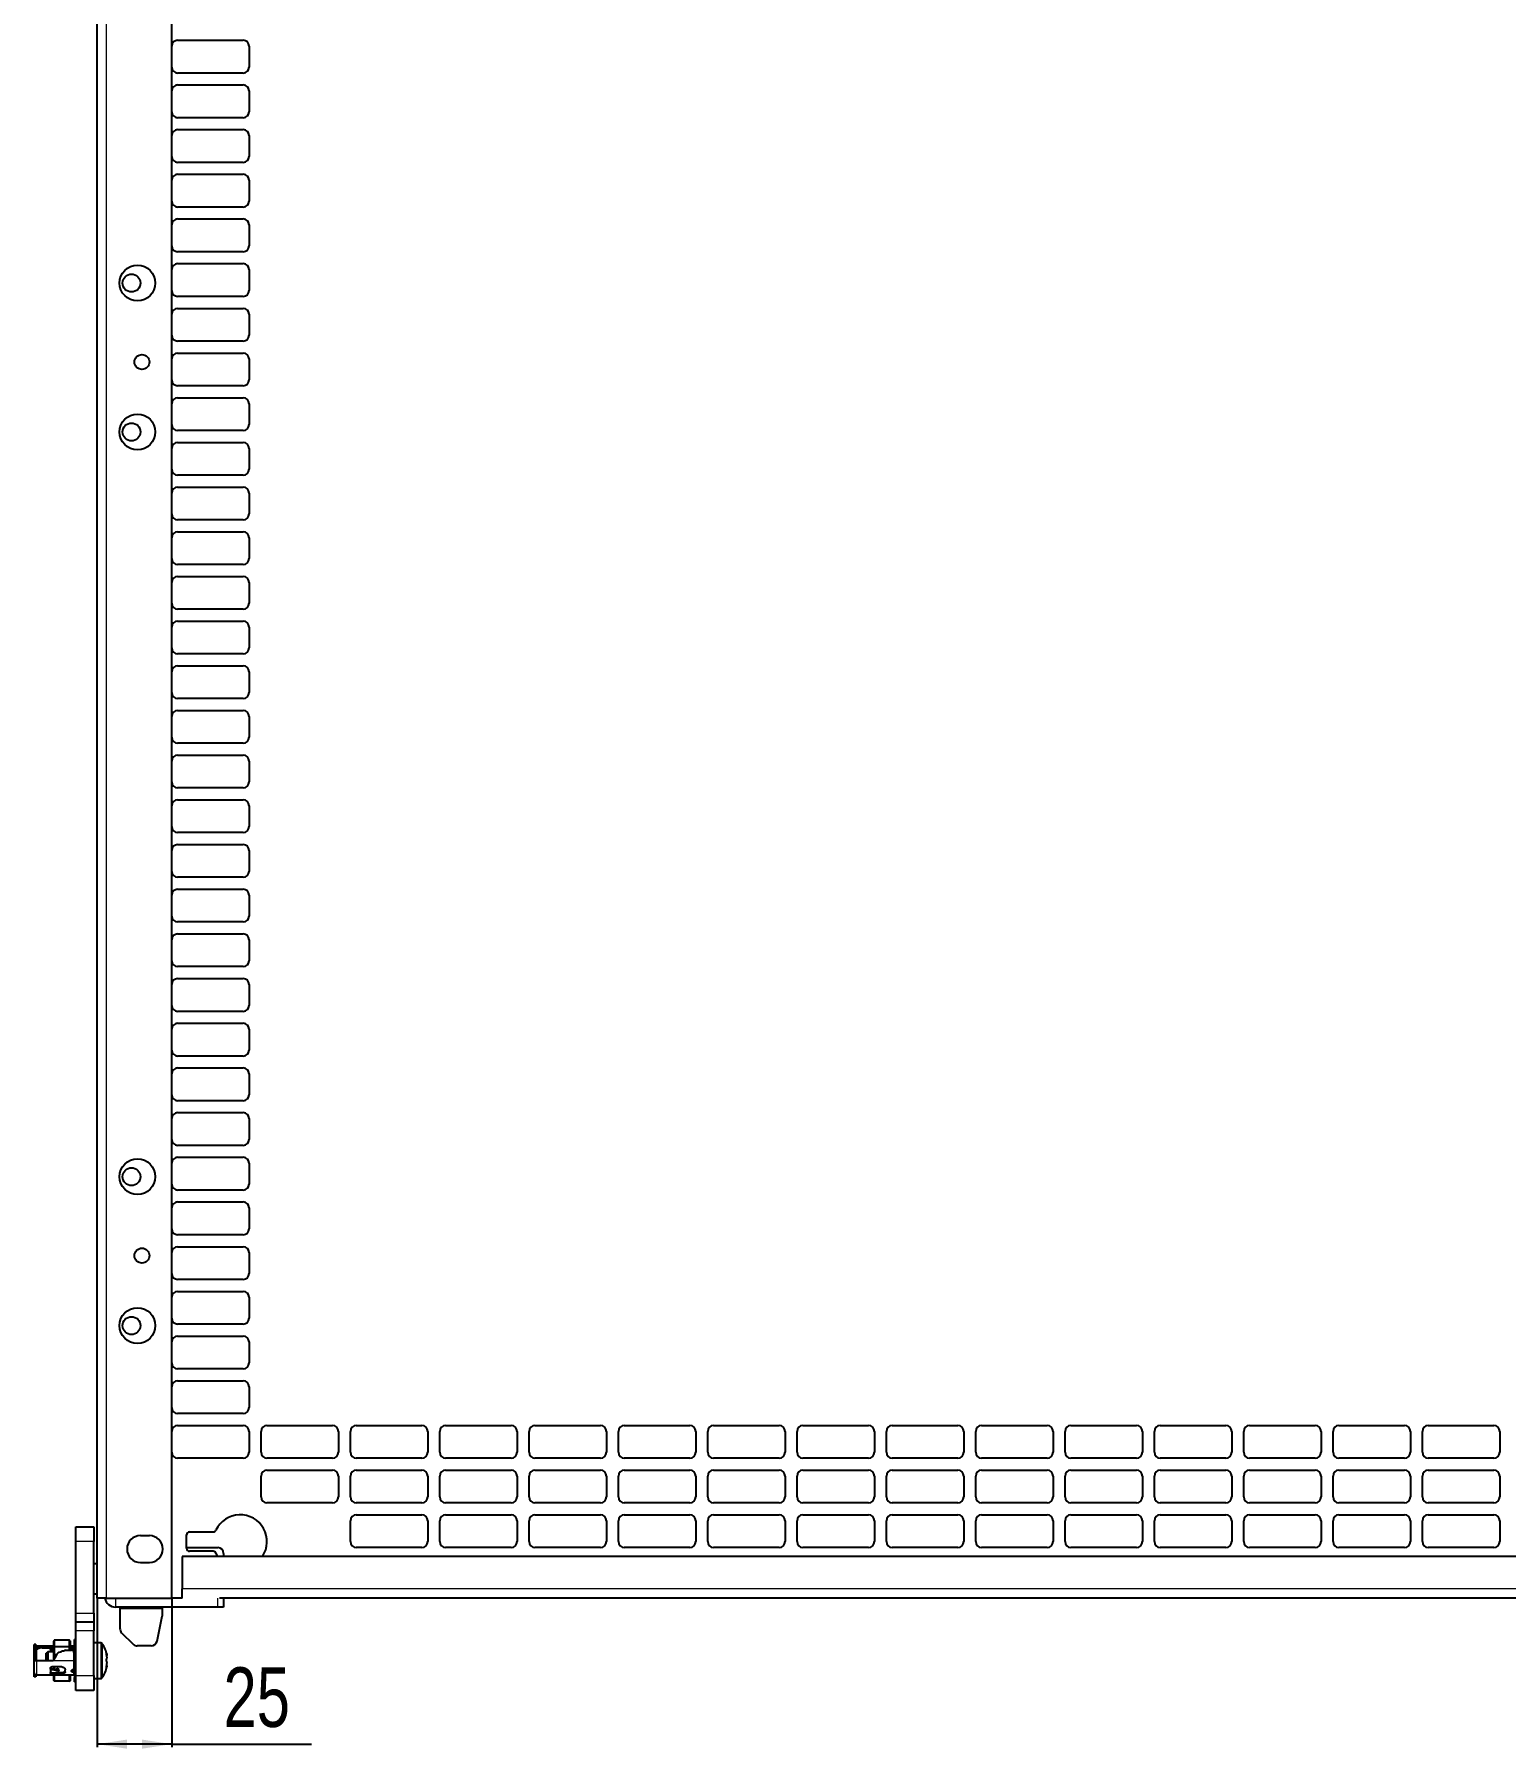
# Model space of a CAD drawing. Header units: millimetres. Extents: x -948 to 1310, y 554 to 2003.
# Drawn here: x 338 to 832, y 711 to 1287 of the extents above; entities that cross this region are included whole.
import ezdxf

# ---------------------------------------------------------------- set-up
doc = ezdxf.new("R2010")
doc.units = ezdxf.units.MM
doc.layers.add('FORMAT', color=7, linetype='Continuous')
doc.styles.add('SLDTEXTSTYLE0', font='TXT', dxfattribs={"width": 0.75})
doc.dimstyles.new('SLDDIMSTYLE0', dxfattribs={"dimtxt": 20, "dimasz": 10, "dimexe": 0, "dimexo": 0.0625, "dimgap": 5, "dimtad": 2, "dimdec": 1, "dimrnd": 1e-09, "dimzin": 12, "dimdsep": 46, "dimtxsty": 'SLDTEXTSTYLE0', "dimsah": 1, "dimcen": 0.09, "dimadec": 0, "dimazin": 3, "dimtfac": 1, "dimtofl": 0, "dimtmove": 0, "dimatfit": 3, "dimfxl": 0, "dimfrac": 2, "dimtolj": 1, "dimtzin": 12, "dimarcsym": 0})

# ---------------------------------------------------------------- blocks, each defined once
blk = doc.blocks.new('_D_7')
at = {"layer": 'FORMAT'}
for p, q in [((358.95, 761.79), (358.95, 711.8)), ((383.95, 761.79), (383.95, 711.8)), ((383.95, 712.8), (358.95, 712.8)), ((383.95, 712.8), (430.9, 712.8))]:
    blk.add_line(p, q, dxfattribs=at)
for points in [[(358.95, 712.8), (368.95, 711.26), (368.95, 714.34)], [(383.95, 712.8), (373.95, 714.34), (373.95, 711.26)]]:
    blk.add_solid(points, dxfattribs=at)
at = {"layer": 'FORMAT', "insert": (401.35, 738.58), "char_height": 20, "attachment_point": 1, "style": 'SLDTEXTSTYLE0'}
blk.add_mtext('25', dxfattribs=at)

msp = doc.modelspace()

# ---------------------------------------------------------------- linework, layer by layer
at = {"color": 7, "linetype": 'Continuous', "lineweight": 25}
for p, q in [((358.95, 761.8), (358.95, 1844.8)), ((383.95, 761.8), (383.95, 1815.6)), ((385.95, 1284.8), (407.95, 1284.8)), ((409.95, 1282.8), (409.95, 1275.8)), ((407.95, 1273.8), (385.95, 1273.8)), ((385.95, 1269.8), (407.95, 1269.8)), ((409.95, 1267.8), (409.95, 1260.8)), ((407.95, 1258.8), (385.95, 1258.8)), ((385.95, 1254.8), (407.95, 1254.8)), ((409.95, 1252.8), (409.95, 1245.8)), ((407.95, 1243.8), (385.95, 1243.8)), ((385.95, 1239.8), (407.95, 1239.8)), ((409.95, 1237.8), (409.95, 1230.8)), ((407.95, 1228.8), (385.95, 1228.8)), ((385.95, 1224.8), (407.95, 1224.8)), ((409.95, 1222.8), (409.95, 1215.8)), ((407.95, 1213.8), (385.95, 1213.8)), ((385.95, 1209.8), (407.95, 1209.8)), ((409.95, 1207.8), (409.95, 1200.8)), ((407.95, 1198.8), (385.95, 1198.8)), ((385.95, 1194.8), (407.95, 1194.8)), ((409.95, 1192.8), (409.95, 1185.8)), ((407.95, 1183.8), (385.95, 1183.8)), ((385.95, 1179.8), (407.95, 1179.8)), ((409.95, 1177.8), (409.95, 1170.8)), ((407.95, 1168.8), (385.95, 1168.8)), ((385.95, 1164.8), (407.95, 1164.8)), ((409.95, 1162.8), (409.95, 1155.8)), ((407.95, 1153.8), (385.95, 1153.8)), ((385.95, 1149.8), (407.95, 1149.8)), ((409.95, 1147.8), (409.95, 1140.8)), ((407.95, 1138.8), (385.95, 1138.8)), ((385.95, 1134.8), (407.95, 1134.8)), ((409.95, 1132.8), (409.95, 1125.8)), ((407.95, 1123.8), (385.95, 1123.8)), ((385.95, 1119.8), (407.95, 1119.8)), ((409.95, 1117.8), (409.95, 1110.8)), ((407.95, 1108.8), (385.95, 1108.8)), ((385.95, 1104.8), (407.95, 1104.8)), ((409.95, 1102.8), (409.95, 1095.8)), ((407.95, 1093.8), (385.95, 1093.8)), ((385.95, 1089.8), (407.95, 1089.8)), ((409.95, 1087.8), (409.95, 1080.8)), ((407.95, 1078.8), (385.95, 1078.8)), ((385.95, 1074.8), (407.95, 1074.8)), ((409.95, 1072.8), (409.95, 1065.8)), ((407.95, 1063.8), (385.95, 1063.8)), ((385.95, 1059.8), (407.95, 1059.8)), ((409.95, 1057.8), (409.95, 1050.8)), ((407.95, 1048.8), (385.95, 1048.8)), ((385.95, 1044.8), (407.95, 1044.8)), ((409.95, 1042.8), (409.95, 1035.8)), ((407.95, 1033.8), (385.95, 1033.8)), ((385.95, 1029.8), (407.95, 1029.8)), ((409.95, 1027.8), (409.95, 1020.8)), ((407.95, 1018.8), (385.95, 1018.8)), ((385.95, 1014.8), (407.95, 1014.8)), ((409.95, 1012.8), (409.95, 1005.8)), ((407.95, 1003.8), (385.95, 1003.8)), ((385.95, 999.8), (407.95, 999.8)), ((409.95, 997.8), (409.95, 990.8)), ((407.95, 988.8), (385.95, 988.8)), ((385.95, 984.8), (407.95, 984.8)), ((409.95, 982.8), (409.95, 975.8)), ((407.95, 973.8), (385.95, 973.8)), ((385.95, 969.8), (407.95, 969.8)), ((409.95, 967.8), (409.95, 960.8)), ((407.95, 958.8), (385.95, 958.8)), ((385.95, 954.8), (407.95, 954.8)), ((409.95, 952.8), (409.95, 945.8)), ((407.95, 943.8), (385.95, 943.8)), ((385.95, 939.8), (407.95, 939.8)), ((409.95, 937.8), (409.95, 930.8)), ((407.95, 928.8), (385.95, 928.8)), ((385.95, 924.8), (407.95, 924.8)), ((409.95, 922.8), (409.95, 915.8)), ((407.95, 913.8), (385.95, 913.8)), ((385.95, 909.8), (407.95, 909.8)), ((409.95, 907.8), (409.95, 900.8)), ((407.95, 898.8), (385.95, 898.8)), ((385.95, 894.8), (407.95, 894.8)), ((409.95, 892.8), (409.95, 885.8)), ((407.95, 883.8), (385.95, 883.8)), ((385.95, 879.8), (407.95, 879.8)), ((409.95, 877.8), (409.95, 870.8)), ((407.95, 868.8), (385.95, 868.8)), ((385.95, 864.8), (407.95, 864.8)), ((409.95, 862.8), (409.95, 855.8)), ((407.95, 853.8), (385.95, 853.8)), ((385.95, 849.8), (407.95, 849.8)), ((409.95, 847.8), (409.95, 840.8)), ((407.95, 838.8), (385.95, 838.8)), ((385.95, 834.8), (407.95, 834.8)), ((409.95, 832.8), (409.95, 825.8)), ((407.95, 823.8), (385.95, 823.8)), ((385.95, 819.8), (407.95, 819.8)), ((409.95, 817.8), (409.95, 810.8)), ((413.95, 810.8), (413.95, 817.8)), ((415.95, 819.8), (437.95, 819.8)), ((439.95, 817.8), (439.95, 810.8)), ((443.95, 810.8), (443.95, 817.8)), ((445.95, 819.8), (467.95, 819.8)), ((469.95, 817.8), (469.95, 810.8)), ((473.95, 810.8), (473.95, 817.8)), ((475.95, 819.8), (497.95, 819.8)), ((499.95, 817.8), (499.95, 810.8)), ((503.95, 810.8), (503.95, 817.8)), ((505.95, 819.8), (527.95, 819.8)), ((529.95, 817.8), (529.95, 810.8)), ((533.95, 810.8), (533.95, 817.8)), ((535.95, 819.8), (557.95, 819.8)), ((559.95, 817.8), (559.95, 810.8)), ((563.95, 810.8), (563.95, 817.8)), ((565.95, 819.8), (587.95, 819.8)), ((589.95, 817.8), (589.95, 810.8)), ((593.95, 810.8), (593.95, 817.8)), ((595.95, 819.8), (617.95, 819.8)), ((619.95, 817.8), (619.95, 810.8)), ((623.95, 810.8), (623.95, 817.8)), ((625.95, 819.8), (647.95, 819.8)), ((649.95, 817.8), (649.95, 810.8)), ((653.95, 810.8), (653.95, 817.8)), ((655.95, 819.8), (677.95, 819.8)), ((679.95, 817.8), (679.95, 810.8)), ((683.95, 810.8), (683.95, 817.8)), ((685.95, 819.8), (707.95, 819.8)), ((709.95, 817.8), (709.95, 810.8)), ((713.95, 810.8), (713.95, 817.8)), ((715.95, 819.8), (737.95, 819.8)), ((739.95, 817.8), (739.95, 810.8)), ((743.95, 810.8), (743.95, 817.8)), ((745.95, 819.8), (767.95, 819.8)), ((769.95, 817.8), (769.95, 810.8)), ((773.95, 810.8), (773.95, 817.8)), ((775.95, 819.8), (797.95, 819.8)), ((799.95, 817.8), (799.95, 810.8)), ((803.95, 810.8), (803.95, 817.8)), ((805.95, 819.8), (827.95, 819.8)), ((829.95, 817.8), (829.95, 810.8)), ((407.95, 808.8), (385.95, 808.8)), ((437.95, 808.8), (415.95, 808.8)), ((467.95, 808.8), (445.95, 808.8)), ((497.95, 808.8), (475.95, 808.8)), ((527.95, 808.8), (505.95, 808.8)), ((557.95, 808.8), (535.95, 808.8)), ((587.95, 808.8), (565.95, 808.8)), ((617.95, 808.8), (595.95, 808.8)), ((647.95, 808.8), (625.95, 808.8)), ((677.95, 808.8), (655.95, 808.8)), ((707.95, 808.8), (685.95, 808.8)), ((737.95, 808.8), (715.95, 808.8)), ((767.95, 808.8), (745.95, 808.8)), ((797.95, 808.8), (775.95, 808.8)), ((827.95, 808.8), (805.95, 808.8)), ((413.95, 795.8), (413.95, 802.8)), ((415.95, 804.8), (437.95, 804.8)), ((439.95, 802.8), (439.95, 795.8)), ((443.95, 795.8), (443.95, 802.8)), ((445.95, 804.8), (467.95, 804.8)), ((469.95, 802.8), (469.95, 795.8)), ((473.95, 795.8), (473.95, 802.8)), ((475.95, 804.8), (497.95, 804.8)), ((499.95, 802.8), (499.95, 795.8)), ((503.95, 795.8), (503.95, 802.8)), ((505.95, 804.8), (527.95, 804.8)), ((529.95, 802.8), (529.95, 795.8)), ((533.95, 795.8), (533.95, 802.8)), ((535.95, 804.8), (557.95, 804.8)), ((559.95, 802.8), (559.95, 795.8)), ((563.95, 795.8), (563.95, 802.8)), ((565.95, 804.8), (587.95, 804.8)), ((589.95, 802.8), (589.95, 795.8)), ((593.95, 795.8), (593.95, 802.8)), ((595.95, 804.8), (617.95, 804.8)), ((619.95, 802.8), (619.95, 795.8)), ((623.95, 795.8), (623.95, 802.8)), ((625.95, 804.8), (647.95, 804.8)), ((649.95, 802.8), (649.95, 795.8)), ((653.95, 795.8), (653.95, 802.8)), ((655.95, 804.8), (677.95, 804.8)), ((679.95, 802.8), (679.95, 795.8)), ((683.95, 795.8), (683.95, 802.8)), ((685.95, 804.8), (707.95, 804.8)), ((709.95, 802.8), (709.95, 795.8)), ((713.95, 795.8), (713.95, 802.8)), ((715.95, 804.8), (737.95, 804.8)), ((739.95, 802.8), (739.95, 795.8)), ((743.95, 795.8), (743.95, 802.8)), ((745.95, 804.8), (767.95, 804.8)), ((769.95, 802.8), (769.95, 795.8)), ((773.95, 795.8), (773.95, 802.8)), ((775.95, 804.8), (797.95, 804.8)), ((799.95, 802.8), (799.95, 795.8)), ((803.95, 795.8), (803.95, 802.8)), ((805.95, 804.8), (827.95, 804.8)), ((829.95, 802.8), (829.95, 795.8)), ((437.95, 793.8), (415.95, 793.8)), ((467.95, 793.8), (445.95, 793.8)), ((445.95, 789.8), (467.95, 789.8)), ((497.95, 793.8), (475.95, 793.8)), ((475.95, 789.8), (497.95, 789.8)), ((527.95, 793.8), (505.95, 793.8)), ((505.95, 789.8), (527.95, 789.8)), ((557.95, 793.8), (535.95, 793.8)), ((535.95, 789.8), (557.95, 789.8)), ((587.95, 793.8), (565.95, 793.8)), ((565.95, 789.8), (587.95, 789.8)), ((617.95, 793.8), (595.95, 793.8)), ((595.95, 789.8), (617.95, 789.8)), ((647.95, 793.8), (625.95, 793.8)), ((625.95, 789.8), (647.95, 789.8)), ((677.95, 793.8), (655.95, 793.8)), ((655.95, 789.8), (677.95, 789.8)), ((707.95, 793.8), (685.95, 793.8)), ((685.95, 789.8), (707.95, 789.8)), ((737.95, 793.8), (715.95, 793.8)), ((715.95, 789.8), (737.95, 789.8)), ((767.95, 793.8), (745.95, 793.8)), ((745.95, 789.8), (767.95, 789.8)), ((797.95, 793.8), (775.95, 793.8)), ((775.95, 789.8), (797.95, 789.8)), ((827.95, 793.8), (805.95, 793.8)), ((805.95, 789.8), (827.95, 789.8)), ((351.8, 785.8), (357.8, 785.8)), ((351.8, 780.8), (351.8, 785.8)), ((357.8, 785.8), (357.8, 780.8)), ((373.45, 782.8), (376.45, 782.8)), ((388.95, 778.54), (388.95, 783.04)), ((389.95, 784.04), (397.9, 784.04)), ((443.95, 780.8), (443.95, 787.8)), ((469.95, 787.8), (469.95, 780.8)), ((473.95, 780.8), (473.95, 787.8)), ((499.95, 787.8), (499.95, 780.8)), ((503.95, 780.8), (503.95, 787.8)), ((529.95, 787.8), (529.95, 780.8)), ((533.95, 780.8), (533.95, 787.8)), ((559.95, 787.8), (559.95, 780.8)), ((563.95, 780.8), (563.95, 787.8)), ((589.95, 787.8), (589.95, 780.8)), ((593.95, 780.8), (593.95, 787.8)), ((619.95, 787.8), (619.95, 780.8)), ((623.95, 780.8), (623.95, 787.8)), ((649.95, 787.8), (649.95, 780.8)), ((653.95, 780.8), (653.95, 787.8)), ((679.95, 787.8), (679.95, 780.8)), ((683.95, 780.8), (683.95, 787.8)), ((709.95, 787.8), (709.95, 780.8)), ((713.95, 780.8), (713.95, 787.8)), ((739.95, 787.8), (739.95, 780.8)), ((743.95, 780.8), (743.95, 787.8)), ((769.95, 787.8), (769.95, 780.8)), ((773.95, 780.8), (773.95, 787.8)), ((799.95, 787.8), (799.95, 780.8)), ((803.95, 780.8), (803.95, 787.8)), ((829.95, 787.8), (829.95, 780.8)), ((351.8, 756.8), (351.8, 780.8)), ((357.8, 756.8), (357.8, 780.8)), ((388.95, 778.8), (399.4, 778.8)), ((397.9, 777.54), (389.95, 777.54)), ((467.95, 778.8), (445.95, 778.8)), ((497.95, 778.8), (475.95, 778.8)), ((527.95, 778.8), (505.95, 778.8)), ((557.95, 778.8), (535.95, 778.8)), ((587.95, 778.8), (565.95, 778.8)), ((617.95, 778.8), (595.95, 778.8)), ((647.95, 778.8), (625.95, 778.8)), ((677.95, 778.8), (655.95, 778.8)), ((707.95, 778.8), (685.95, 778.8)), ((737.95, 778.8), (715.95, 778.8)), ((767.95, 778.8), (745.95, 778.8)), ((797.95, 778.8), (775.95, 778.8)), ((827.95, 778.8), (805.95, 778.8)), ((358.95, 773.3), (357.8, 773.3)), ((373.45, 773.8), (376.45, 773.8)), ((1216.45, 775.79), (387.45, 775.79)), ((387.45, 775.79), (387.45, 764.89)), ((399.47, 775.79), (398.8, 776.97)), ((401.4, 776.8), (401.4, 775.79)), ((357.8, 763.3), (358.95, 763.3)), ((362.05, 761.8), (358.95, 761.8)), ((362.05, 761.8), (383.95, 761.8)), ((387.45, 761.8), (383.95, 761.8)), ((387.45, 761.79), (387.45, 764.89)), ((1203.37, 761.79), (400.02, 761.79)), ((401.4, 761.79), (401.4, 758.8)), ((351.8, 753.8), (351.8, 756.8)), ((357.8, 756.8), (357.8, 753.8)), ((399.4, 758.8), (365.05, 758.8)), ((366.55, 758.8), (366.55, 758.2)), ((366.55, 758.2), (366.55, 751.63)), ((379.02, 747.41), (380.7, 755.8)), ((380.7, 758.8), (380.7, 758.2)), ((380.7, 758.2), (380.7, 755.8)), ((401.4, 758.8), (399.4, 758.8)), ((357.8, 753.8), (351.8, 753.8)), ((351.8, 750.8), (351.8, 753.8)), ((351.8, 735.8), (351.8, 750.8)), ((357.8, 753.8), (357.8, 750.8)), ((357.8, 735.8), (357.8, 750.8)), ((367.13, 750.22), (370.96, 746.39)), ((337.8, 742.63), (337.8, 746.23)), ((338.3, 746.23), (337.8, 746.23)), ((338.3, 742.63), (337.8, 742.63)), ((337.8, 740.93), (337.8, 742.63)), ((338.3, 746.23), (338.3, 742.63)), ((338.3, 742.63), (338.3, 740.93)), ((340.5, 745.65), (338.5, 745.65)), ((339, 745.2), (338.5, 745.2)), ((338.5, 745.2), (338.5, 744.74)), ((338.5, 744.74), (339, 744.74)), ((339, 744.74), (339, 745.2)), ((340.5, 745.15), (340.5, 745.65)), ((344.4, 745.65), (340.5, 745.65)), ((340.5, 745.15), (344.4, 745.15)), ((342.3, 743.8), (341.8, 743.3)), ((341.8, 740.8), (341.8, 743.3)), ((344.4, 743.8), (342.3, 743.8)), ((342.3, 743.8), (342.3, 740.8)), ((343.2, 744.51), (343.2, 744.34)), ((343.2, 744.34), (344.4, 744.46)), ((343.2, 744.34), (343.2, 743.8)), ((343.7, 744.74), (344.4, 744.74)), ((345.25, 742.8), (344.1, 740.8)), ((344.51, 747.65), (344.4, 747.42)), ((344.4, 745.47), (344.4, 747.42)), ((344.51, 745.5), (344.4, 745.47)), ((344.4, 742.8), (344.4, 745.47)), ((344.51, 742.8), (344.4, 742.8)), ((344.4, 741.32), (344.4, 742.8)), ((344.51, 747.65), (344.51, 745.5)), ((349.6, 747.65), (344.51, 747.65)), ((349.6, 745.5), (344.51, 745.5)), ((344.51, 745.5), (344.51, 742.8)), ((345.25, 742.8), (344.51, 742.8)), ((344.51, 742.8), (344.51, 741.52)), ((348.2, 744.3), (350.35, 744.3)), ((349.6, 745.5), (349.6, 747.65)), ((349.8, 747.52), (349.6, 747.65)), ((349.8, 745.48), (349.6, 745.5)), ((349.6, 744.3), (349.6, 745.5)), ((349.8, 747.52), (349.8, 745.48)), ((351.1, 745.65), (349.8, 745.65)), ((349.8, 745.48), (349.8, 744.3)), ((349.8, 745.15), (351.1, 745.15)), ((351, 744.95), (349.8, 744.95)), ((351, 744.95), (351, 743.93)), ((351, 744.25), (351.1, 744.25)), ((351.3, 743.8), (351.06, 743.8)), ((351.1, 743.55), (351.1, 740.8)), ((351.8, 747.9), (351.3, 747.9)), ((351.3, 742.64), (351.3, 747.9)), ((351.3, 742.64), (351.8, 742.64)), ((351.3, 742.11), (351.3, 742.64)), ((360.12, 746.8), (357.8, 746.8)), ((377.06, 745.8), (372.38, 745.8)), ((338.3, 740.93), (337.8, 740.93)), ((337.8, 740.8), (337.8, 740.93)), ((338.5, 740.8), (337.8, 740.8)), ((337.8, 736.65), (337.8, 740.8)), ((338.3, 740.93), (338.3, 740.8)), ((344.1, 740.8), (338.5, 740.8)), ((343.2, 737.99), (343.2, 738.31)), ((343.2, 737.99), (343.2, 736.85)), ((343.2, 736.64), (343.2, 736.85)), ((347, 738.75), (343.7, 738.75)), ((344.4, 738.03), (344.4, 738.75)), ((344.51, 738.75), (344.51, 737.98)), ((345.28, 736.86), (347, 736.86)), ((346.08, 737.75), (345.85, 738.04)), ((346.13, 737.61), (346.13, 737.58)), ((348.2, 737.05), (348.2, 737.73)), ((350.3, 737.31), (350.3, 737.43)), ((350.85, 737.85), (351.1, 737.85)), ((350.85, 737.35), (351.1, 737.35)), ((350.85, 736.95), (351.1, 736.95)), ((351, 737.85), (351, 737.35)), ((351, 737.8), (351.26, 737.8)), ((351.3, 742.25), (351.1, 742.25)), ((351.3, 740.8), (351.1, 740.8)), ((351.8, 742.11), (351.3, 742.11)), ((351.3, 736.48), (351.3, 740.8)), ((351.3, 740.8), (351.8, 740.8)), ((337.8, 735.37), (337.8, 736.65)), ((338.3, 735.37), (337.8, 735.37)), ((338.3, 735.98), (338.3, 735.37)), ((340.5, 735.95), (338.5, 735.95)), ((351.1, 735.95), (340.5, 735.95)), ((347, 736.41), (343.7, 736.41)), ((344.4, 734.19), (344.4, 735.95)), ((344.4, 734.19), (344.51, 733.96)), ((344.51, 735.95), (344.51, 733.96)), ((349.6, 733.96), (344.51, 733.96)), ((349.6, 733.96), (349.6, 735.95)), ((349.6, 733.96), (349.8, 734.09)), ((349.8, 735.95), (349.8, 734.09)), ((351.8, 736.48), (351.3, 736.48)), ((351.3, 736.48), (351.3, 735.17)), ((351.8, 735.17), (351.3, 735.17)), ((351.3, 733.7), (351.3, 735.17)), ((351.3, 733.7), (351.8, 733.7)), ((351.8, 730.8), (351.8, 735.8)), ((357.8, 735.8), (357.8, 730.8)), ((357.8, 734.8), (360.12, 734.8)), ((357.8, 730.8), (351.8, 730.8))]:
    msp.add_line(p, q, dxfattribs=at)
at = {"color": 8, "linetype": 'Continuous', "lineweight": 18}
for p, q in [((362.05, 761.8), (362.05, 1815.6)), ((357.8, 780.8), (351.8, 780.8)), ((365.05, 761.8), (365.05, 758.8)), ((1216.45, 764.89), (387.45, 764.89)), ((399.4, 758.8), (399.4, 761.79)), ((351.8, 756.8), (357.8, 756.8)), ((380.7, 758.2), (366.55, 758.2)), ((357.8, 750.8), (351.8, 750.8)), ((338.5, 744.55), (338.5, 740.8)), ((351.1, 744.25), (351.1, 745.15)), ((360.12, 746.8), (360.12, 744.36)), ((360.12, 744.36), (360.12, 734.8)), ((360.56, 746.57), (360.56, 744.23)), ((360.56, 744.23), (360.56, 735.03)), ((338.5, 740.8), (338.5, 735.95)), ((343.7, 736.86), (343.7, 736.41)), ((351.1, 740.8), (344.1, 740.8)), ((347, 736.41), (347, 736.86)), ((350.85, 737.35), (350.85, 736.95)), ((351.1, 737.85), (351.1, 740.8)), ((351.1, 735.95), (351.1, 736.95)), ((351.8, 735.8), (357.8, 735.8))]:
    msp.add_line(p, q, dxfattribs=at)
at = {"color": 7, "linetype": 'Continuous', "lineweight": 25, "flags": 128}
for points in [[(338.5, 745.65), (338.36, 745.64), (338.3, 745.62)], [(351.3, 745.18), (351.24, 745.17), (351.1, 745.15)], [(351.3, 744.28), (351.24, 744.26), (351.1, 744.25)], [(351, 737.68), (351.04, 737.77), (351.06, 737.8)], [(351.3, 737.73), (351.29, 737.75), (351.28, 737.77), (351.26, 737.8), (351.24, 737.81), (351.21, 737.83), (351.18, 737.84), (351.14, 737.85), (351.1, 737.85)], [(351.3, 737.33), (351.24, 737.34), (351.1, 737.35)]]:
    msp.add_lwpolyline(points, dxfattribs=at)
at = {"color": 7, "linetype": 'Continuous', "lineweight": 25}
for centre, radius in [((372.45, 1203.3), 6), ((370.45, 1203.3), 3), ((373.95, 1176.8), 2.5), ((372.45, 1153.3), 6), ((370.45, 1153.3), 3), ((372.45, 903.3), 6), ((370.45, 903.3), 3), ((373.95, 876.8), 2.5), ((372.45, 853.3), 6), ((370.45, 853.3), 3)]:
    msp.add_circle(centre, radius, dxfattribs=at)
for centre, radius, start, end in [((385.95, 1282.8), 2, 90, 180), ((407.95, 1282.8), 2, 0, 90), ((385.95, 1275.8), 2, 180, 270), ((407.95, 1275.8), 2, 270, 0), ((385.95, 1267.8), 2, 90, 180), ((407.95, 1267.8), 2, 0, 90), ((385.95, 1260.8), 2, 180, 270), ((407.95, 1260.8), 2, 270, 0), ((385.95, 1252.8), 2, 90, 180), ((407.95, 1252.8), 2, 0, 90), ((385.95, 1245.8), 2, 180, 270), ((407.95, 1245.8), 2, 270, 0), ((385.95, 1237.8), 2, 90, 180), ((407.95, 1237.8), 2, 0, 90), ((385.95, 1230.8), 2, 180, 270), ((407.95, 1230.8), 2, 270, 0), ((385.95, 1222.8), 2, 90, 180), ((407.95, 1222.8), 2, 0, 90), ((385.95, 1215.8), 2, 180, 270), ((407.95, 1215.8), 2, 270, 0), ((385.95, 1207.8), 2, 90, 180), ((407.95, 1207.8), 2, 0, 90), ((385.95, 1200.8), 2, 180, 270), ((407.95, 1200.8), 2, 270, 0), ((385.95, 1192.8), 2, 90, 180), ((407.95, 1192.8), 2, 0, 90), ((385.95, 1185.8), 2, 180, 270), ((407.95, 1185.8), 2, 270, 0), ((385.95, 1177.8), 2, 90, 180), ((407.95, 1177.8), 2, 0, 90), ((385.95, 1170.8), 2, 180, 270), ((407.95, 1170.8), 2, 270, 0), ((385.95, 1162.8), 2, 90, 180), ((407.95, 1162.8), 2, 0, 90), ((385.95, 1155.8), 2, 180, 270), ((407.95, 1155.8), 2, 270, 0), ((385.95, 1147.8), 2, 90, 180), ((407.95, 1147.8), 2, 0, 90), ((385.95, 1140.8), 2, 180, 270), ((407.95, 1140.8), 2, 270, 0), ((385.95, 1132.8), 2, 90, 180), ((407.95, 1132.8), 2, 0, 90), ((385.95, 1125.8), 2, 180, 270), ((407.95, 1125.8), 2, 270, 0), ((385.95, 1117.8), 2, 90, 180), ((407.95, 1117.8), 2, 0, 90), ((385.95, 1110.8), 2, 180, 270), ((407.95, 1110.8), 2, 270, 0), ((385.95, 1102.8), 2, 90, 180), ((407.95, 1102.8), 2, 0, 90), ((385.95, 1095.8), 2, 180, 270), ((407.95, 1095.8), 2, 270, 0), ((385.95, 1087.8), 2, 90, 180), ((407.95, 1087.8), 2, 0, 90), ((385.95, 1080.8), 2, 180, 270), ((407.95, 1080.8), 2, 270, 0), ((385.95, 1072.8), 2, 90, 180), ((407.95, 1072.8), 2, 0, 90), ((385.95, 1065.8), 2, 180, 270), ((407.95, 1065.8), 2, 270, 0), ((385.95, 1057.8), 2, 90, 180), ((407.95, 1057.8), 2, 0, 90), ((385.95, 1050.8), 2, 180, 270), ((407.95, 1050.8), 2, 270, 0), ((385.95, 1042.8), 2, 90, 180), ((407.95, 1042.8), 2, 0, 90), ((385.95, 1035.8), 2, 180, 270), ((407.95, 1035.8), 2, 270, 0), ((385.95, 1027.8), 2, 90, 180), ((407.95, 1027.8), 2, 0, 90), ((385.95, 1020.8), 2, 180, 270), ((407.95, 1020.8), 2, 270, 0), ((385.95, 1012.8), 2, 90, 180), ((407.95, 1012.8), 2, 0, 90), ((385.95, 1005.8), 2, 180, 270), ((407.95, 1005.8), 2, 270, 0), ((385.95, 997.8), 2, 90, 180), ((407.95, 997.8), 2, 0, 90), ((385.95, 990.8), 2, 180, 270), ((407.95, 990.8), 2, 270, 0), ((385.95, 982.8), 2, 90, 180), ((407.95, 982.8), 2, 0, 90), ((385.95, 975.8), 2, 180, 270), ((407.95, 975.8), 2, 270, 0), ((385.95, 967.8), 2, 90, 180), ((407.95, 967.8), 2, 0, 90), ((385.95, 960.8), 2, 180, 270), ((407.95, 960.8), 2, 270, 0), ((385.95, 952.8), 2, 90, 180), ((407.95, 952.8), 2, 0, 90), ((385.95, 945.8), 2, 180, 270), ((407.95, 945.8), 2, 270, 0), ((385.95, 937.8), 2, 90, 180), ((407.95, 937.8), 2, 0, 90), ((385.95, 930.8), 2, 180, 270), ((407.95, 930.8), 2, 270, 0), ((385.95, 922.8), 2, 90, 180), ((407.95, 922.8), 2, 0, 90), ((385.95, 915.8), 2, 180, 270), ((407.95, 915.8), 2, 270, 0), ((385.95, 907.8), 2, 90, 180), ((407.95, 907.8), 2, 0, 90), ((385.95, 900.8), 2, 180, 270), ((407.95, 900.8), 2, 270, 0), ((385.95, 892.8), 2, 90, 180), ((407.95, 892.8), 2, 0, 90), ((385.95, 885.8), 2, 180, 270), ((407.95, 885.8), 2, 270, 0), ((385.95, 877.8), 2, 90, 180), ((407.95, 877.8), 2, 0, 90), ((385.95, 870.8), 2, 180, 270), ((407.95, 870.8), 2, 270, 0), ((385.95, 862.8), 2, 90, 180), ((407.95, 862.8), 2, 0, 90), ((385.95, 855.8), 2, 180, 270), ((407.95, 855.8), 2, 270, 0), ((385.95, 847.8), 2, 90, 180), ((407.95, 847.8), 2, 0, 90), ((385.95, 840.8), 2, 180, 270), ((407.95, 840.8), 2, 270, 0), ((385.95, 832.8), 2, 90, 180), ((407.95, 832.8), 2, 0, 90), ((385.95, 825.8), 2, 180, 270), ((407.95, 825.8), 2, 270, 0), ((385.95, 817.8), 2, 90, 180), ((407.95, 817.8), 2, 0, 90), ((415.95, 817.8), 2, 90, 180), ((437.95, 817.8), 2, 0, 90), ((445.95, 817.8), 2, 90, 180), ((467.95, 817.8), 2, 0, 90), ((475.95, 817.8), 2, 90, 180), ((497.95, 817.8), 2, 0, 90), ((505.95, 817.8), 2, 90, 180), ((527.95, 817.8), 2, 0, 90), ((535.95, 817.8), 2, 90, 180), ((557.95, 817.8), 2, 0, 90), ((565.95, 817.8), 2, 90, 180), ((587.95, 817.8), 2, 0, 90), ((595.95, 817.8), 2, 90, 180), ((617.95, 817.8), 2, 0, 90), ((625.95, 817.8), 2, 90, 180), ((647.95, 817.8), 2, 0, 90), ((655.95, 817.8), 2, 90, 180), ((677.95, 817.8), 2, 0, 90), ((685.95, 817.8), 2, 90, 180), ((707.95, 817.8), 2, 0, 90), ((715.95, 817.8), 2, 90, 180), ((737.95, 817.8), 2, 0, 90), ((745.95, 817.8), 2, 90, 180), ((767.95, 817.8), 2, 0, 90), ((775.95, 817.8), 2, 90, 180), ((797.95, 817.8), 2, 0, 90), ((805.95, 817.8), 2, 90, 180), ((827.95, 817.8), 2, 0, 90), ((385.95, 810.8), 2, 180, 270), ((407.95, 810.8), 2, 270, 0), ((415.95, 810.8), 2, 180, 270), ((437.95, 810.8), 2, 270, 0), ((445.95, 810.8), 2, 180, 270), ((467.95, 810.8), 2, 270, 0), ((475.95, 810.8), 2, 180, 270), ((497.95, 810.8), 2, 270, 0), ((505.95, 810.8), 2, 180, 270), ((527.95, 810.8), 2, 270, 0), ((535.95, 810.8), 2, 180, 270), ((557.95, 810.8), 2, 270, 0), ((565.95, 810.8), 2, 180, 270), ((587.95, 810.8), 2, 270, 0), ((595.95, 810.8), 2, 180, 270), ((617.95, 810.8), 2, 270, 0), ((625.95, 810.8), 2, 180, 270), ((647.95, 810.8), 2, 270, 0), ((655.95, 810.8), 2, 180, 270), ((677.95, 810.8), 2, 270, 0), ((685.95, 810.8), 2, 180, 270), ((707.95, 810.8), 2, 270, 0), ((715.95, 810.8), 2, 180, 270), ((737.95, 810.8), 2, 270, 0), ((745.95, 810.8), 2, 180, 270), ((767.95, 810.8), 2, 270, 0), ((775.95, 810.8), 2, 180, 270), ((797.95, 810.8), 2, 270, 0), ((805.95, 810.8), 2, 180, 270), ((827.95, 810.8), 2, 270, 0), ((415.95, 802.8), 2, 90, 180), ((437.95, 802.8), 2, 0, 90), ((445.95, 802.8), 2, 90, 180), ((467.95, 802.8), 2, 0, 90), ((475.95, 802.8), 2, 90, 180), ((497.95, 802.8), 2, 0, 90), ((505.95, 802.8), 2, 90, 180), ((527.95, 802.8), 2, 0, 90), ((535.95, 802.8), 2, 90, 180), ((557.95, 802.8), 2, 0, 90), ((565.95, 802.8), 2, 90, 180), ((587.95, 802.8), 2, 0, 90), ((595.95, 802.8), 2, 90, 180), ((617.95, 802.8), 2, 0, 90), ((625.95, 802.8), 2, 90, 180), ((647.95, 802.8), 2, 0, 90), ((655.95, 802.8), 2, 90, 180), ((677.95, 802.8), 2, 0, 90), ((685.95, 802.8), 2, 90, 180), ((707.95, 802.8), 2, 360, 90), ((715.95, 802.8), 2, 90, 180), ((737.95, 802.8), 2, 0, 90), ((745.95, 802.8), 2, 90, 180), ((767.95, 802.8), 2, 0, 90), ((775.95, 802.8), 2, 90, 180), ((797.95, 802.8), 2, 0, 90), ((805.95, 802.8), 2, 90, 180), ((827.95, 802.8), 2, 0, 90), ((415.95, 795.8), 2, 180, 270), ((437.95, 795.8), 2, 270, 0), ((445.95, 795.8), 2, 180, 270), ((467.95, 795.8), 2, 270, 0), ((475.95, 795.8), 2, 180, 270), ((497.95, 795.8), 2, 270, 0), ((505.95, 795.8), 2, 180, 270), ((527.95, 795.8), 2, 270, 0), ((535.95, 795.8), 2, 180, 270), ((557.95, 795.8), 2, 270, 0), ((565.95, 795.8), 2, 180, 270), ((587.95, 795.8), 2, 270, 0), ((595.95, 795.8), 2, 180, 270), ((617.95, 795.8), 2, 270, 0), ((625.95, 795.8), 2, 180, 270), ((647.95, 795.8), 2, 270, 0), ((655.95, 795.8), 2, 180, 270), ((677.95, 795.8), 2, 270, 0), ((685.95, 795.8), 2, 180, 270), ((707.95, 795.8), 2, 270, 360), ((715.95, 795.8), 2, 180, 270), ((737.95, 795.8), 2, 270, 0), ((745.95, 795.8), 2, 180, 270), ((767.95, 795.8), 2, 270, 0), ((775.95, 795.8), 2, 180, 270), ((797.95, 795.8), 2, 270, 0), ((805.95, 795.8), 2, 180, 270), ((827.95, 795.8), 2, 270, 0), ((406.95, 780.79), 9, 326.25101, 154.84934), ((445.95, 787.8), 2, 90, 180), ((467.95, 787.8), 2, 0, 90), ((475.95, 787.8), 2, 90, 180), ((497.95, 787.8), 2, 0, 90), ((505.95, 787.8), 2, 90, 180), ((527.95, 787.8), 2, 0, 90), ((535.95, 787.8), 2, 90, 180), ((557.95, 787.8), 2, 0, 90), ((565.95, 787.8), 2, 90, 180), ((587.95, 787.8), 2, 0, 90), ((595.95, 787.8), 2, 90, 180), ((617.95, 787.8), 2, 0, 90), ((625.95, 787.8), 2, 90, 180), ((647.95, 787.8), 2, 0, 90), ((655.95, 787.8), 2, 90, 180), ((677.95, 787.8), 2, 0, 90), ((685.95, 787.8), 2, 90, 180), ((707.95, 787.8), 2, 0, 90), ((715.95, 787.8), 2, 90, 180), ((737.95, 787.8), 2, 0, 90), ((745.95, 787.8), 2, 90, 180), ((767.95, 787.8), 2, 0, 90), ((775.95, 787.8), 2, 90, 180), ((797.95, 787.8), 2, 0, 90), ((805.95, 787.8), 2, 90, 180), ((827.95, 787.8), 2, 0, 90), ((373.45, 778.3), 4.5, 90, 270), ((376.45, 778.3), 4.5, 270, 90), ((389.95, 783.04), 1, 90, 180), ((397.9, 785.04), 1, 270, 334.84934), ((389.95, 778.54), 1, 180, 270), ((397.9, 776.54), 1, 25.15066, 90), ((399.4, 776.8), 2, 0, 90), ((445.95, 780.8), 2, 180, 270), ((467.95, 780.8), 2, 270, 0), ((475.95, 780.8), 2, 180, 270), ((497.95, 780.8), 2, 270, 0), ((505.95, 780.8), 2, 180, 270), ((527.95, 780.8), 2, 270, 0), ((535.95, 780.8), 2, 180, 270), ((557.95, 780.8), 2, 270, 0), ((565.95, 780.8), 2, 180, 270), ((587.95, 780.8), 2, 270, 0), ((595.95, 780.8), 2, 180, 270), ((617.95, 780.8), 2, 270, 0), ((625.95, 780.8), 2, 180, 270), ((647.95, 780.8), 2, 270, 0), ((655.95, 780.8), 2, 180, 270), ((677.95, 780.8), 2, 270, 0), ((685.95, 780.8), 2, 180, 270), ((707.95, 780.8), 2, 270, 0), ((715.95, 780.8), 2, 180, 270), ((737.95, 780.8), 2, 270, 0), ((745.95, 780.8), 2, 180, 270), ((767.95, 780.8), 2, 270, 0), ((775.95, 780.8), 2, 180, 270), ((797.95, 780.8), 2, 270, 0), ((805.95, 780.8), 2, 180, 270), ((827.95, 780.8), 2, 270, 0), ((365.05, 762.4), 3.6, 189.59407, 270), ((368.55, 751.63), 2, 180, 225), ((338.5, 744.95), 0.2, 90, 180), ((348.2, 743.55), 0.75, 90, 105.04836), ((350.35, 743.55), 0.75, 0, 90), ((351.1, 745.85), 0.2, 270, 0), ((351.2, 743.88), 0.0996, 305.53317, 356.07208), ((360.12, 746.26), 0.54, 35.25153, 90), ((352.4, 740.8), 10, 11.02634, 35.25153), ((372.38, 747.8), 2, 225, 270), ((377.06, 747.8), 2, 270, 348.69007), ((351.12, 736.77), 0.183, 7.33387, 95.81244), ((352.4, 740.8), 10, 324.74847, 348.9291), ((338.5, 736.65), 0.7, 180, 270), ((351.1, 735.75), 0.2, 0, 90), ((360.12, 735.34), 0.54, 270, 324.74847)]:
    msp.add_arc(centre, radius, start, end, dxfattribs=at)
for points, knots in [([(338.5, 745.65), (338.5, 745.62), (338.5, 745.56), (338.5, 745.31), (338.5, 745.2)], [0, 0, 0, 0, 0.559866, 1, 1, 1, 1]), ([(340.5, 745.65), (340.22, 745.62), (339.72, 745.56), (339.22, 745.31), (339, 745.2)], [0, 0, 0, 0, 0.559911, 1, 1, 1, 1]), ([(340.5, 745.15), (340.22, 745.13), (339.72, 745.08), (339.22, 744.85), (339, 744.74)], [0, 0, 0, 0, 0.559868, 1, 1, 1, 1]), ([(343.2, 744.51), (343.2, 744.54), (343.21, 744.59), (343.3, 744.66), (343.43, 744.72), (343.57, 744.74), (343.66, 744.74), (343.7, 744.74)], [0, 0, 0, 0, 0.2142948, 0.4286301, 0.6422302, 0.856153, 1, 1, 1, 1]), ([(345.25, 742.8), (345.42, 743.02), (345.77, 743.46), (346.76, 743.93), (347.52, 744.14), (348, 744.28)], [0, 0, 0, 0, 0.2540266, 0.5265912, 1, 1, 1, 1]), ([(351.3, 743.58), (351.3, 743.57), (351.3, 743.55), (351.28, 743.52), (351.24, 743.49), (351.16, 743.48), (351.11, 743.47), (351.09, 743.47)], [0, 0, 0, 0, 0.187462, 0.362386, 0.517277, 0.750642, 1, 1, 1, 1]), ([(351.3, 742.52), (351.3, 742.51), (351.3, 742.49), (351.28, 742.46), (351.24, 742.44), (351.17, 742.45), (351.12, 742.45), (351.1, 742.46)], [0, 0, 0, 0, 0.195302, 0.377541, 0.538909, 0.761383, 1, 1, 1, 1]), ([(362, 738.55), (362, 738.56), (362, 738.57), (362.01, 738.62), (362.05, 738.82), (362.13, 739.17), (362.2, 739.62), (362.23, 740.03), (362.21, 740.44), (362.13, 740.7), (362.05, 740.91), (362.02, 741), (362, 741.06), (362, 741.1), (362, 741.12), (362, 741.15), (362.01, 741.2), (362.07, 741.32), (362.16, 741.46), (362.23, 741.72), (362.22, 742.13), (362.16, 742.6), (362.08, 742.99), (362.02, 743.25), (362.01, 743.32), (362, 743.36), (362, 743.37), (362, 743.38), (362.01, 743.37), (362.05, 743.27), (362.14, 743.02), (362.2, 742.78), (362.23, 742.65), (362.22, 742.66), (362.22, 742.66)], [0, 0, 0, 0, 0.003345, 0.008051, 0.021089, 0.079366, 0.148702, 0.192613, 0.236883, 0.333397, 0.365116, 0.38101, 0.389, 0.39245, 0.395936, 0.398929, 0.404202, 0.420534, 0.496786, 0.57371, 0.618848, 0.683268, 0.755446, 0.773497, 0.782566, 0.786215, 0.789905, 0.793055, 0.797819, 0.811366, 0.872185, 0.942602, 0.985944, 1, 1, 1, 1]), ([(343.2, 738.31), (343.2, 738.36), (343.21, 738.46), (343.3, 738.59), (343.43, 738.69), (343.57, 738.74), (343.66, 738.75), (343.7, 738.75)], [0, 0, 0, 0, 0.2143729, 0.4287785, 0.6425919, 0.8566662, 1, 1, 1, 1]), ([(343.2, 738.28), (343.63, 738.18), (344.22, 738.04), (345.03, 737.93), (345.32, 738.05), (345.47, 738.11)], [0, 0, 0, 0, 0.56666, 0.780905, 1, 1, 1, 1]), ([(343.2, 737.99), (343.7, 737.88), (344.37, 737.73), (345.26, 737.62), (345.57, 737.74), (345.72, 737.8)], [0, 0, 0, 0, 0.587693, 0.790818, 1, 1, 1, 1]), ([(343.2, 736.85), (343.7, 736.79), (344.37, 736.71), (345.26, 736.81), (345.57, 736.98), (345.72, 737.07)], [0, 0, 0, 0, 0.587693, 0.790818, 1, 1, 1, 1]), ([(345.47, 738.11), (345.52, 738.12), (345.62, 738.15), (345.74, 738.13), (345.79, 738.1), (345.81, 738.09)], [0, 0, 0, 0, 0.369126, 0.738256, 1, 1, 1, 1]), ([(346.13, 737.61), (346.12, 737.65), (346.11, 737.72), (346.04, 737.8), (345.93, 737.84), (345.81, 737.83), (345.74, 737.81), (345.72, 737.8)], [0, 0, 0, 0, 0.225883, 0.451767, 0.67765, 0.903524, 1, 1, 1, 1]), ([(345.72, 737.07), (345.77, 737.1), (345.87, 737.15), (345.99, 737.27), (346.08, 737.4), (346.12, 737.51), (346.12, 737.56), (346.13, 737.58)], [0, 0, 0, 0, 0.225867, 0.451734, 0.677598, 0.903479, 1, 1, 1, 1]), ([(345.85, 738.04), (345.84, 738.05), (345.83, 738.07), (345.81, 738.08), (345.81, 738.09)], [0, 0, 0, 0, 0.872289, 1, 1, 1, 1]), ([(347, 738.75), (347.13, 738.74), (347.4, 738.72), (347.76, 738.53), (348.03, 738.27), (348.18, 737.98), (348.19, 737.8), (348.2, 737.73)], [0, 0, 0, 0, 0.213238, 0.42649, 0.63916, 0.849598, 1, 1, 1, 1]), ([(347, 736.86), (347.13, 736.87), (347.4, 736.88), (347.76, 736.97), (348.03, 737.12), (348.18, 737.31), (348.19, 737.46), (348.2, 737.52)], [0, 0, 0, 0, 0.212875, 0.425767, 0.637937, 0.847353, 1, 1, 1, 1]), ([(348.2, 737.05), (348.19, 736.97), (348.16, 736.8), (347.96, 736.61), (347.66, 736.48), (347.33, 736.42), (347.1, 736.41), (347, 736.41)], [0, 0, 0, 0, 0.212833, 0.42585, 0.635542, 0.846587, 1, 1, 1, 1]), ([(350.3, 737.43), (350.3, 737.48), (350.32, 737.57), (350.41, 737.69), (350.55, 737.79), (350.7, 737.84), (350.81, 737.85), (350.85, 737.85)], [0, 0, 0, 0, 0.214305, 0.42865, 0.642279, 0.856223, 1, 1, 1, 1]), ([(350.85, 736.95), (350.79, 736.96), (350.66, 736.97), (350.5, 737.02), (350.37, 737.11), (350.31, 737.22), (350.3, 737.29), (350.3, 737.31)], [0, 0, 0, 0, 0.214393, 0.428789, 0.643061, 0.856854, 1, 1, 1, 1]), ([(350.34, 737.58), (350.36, 737.54), (350.41, 737.47), (350.55, 737.4), (350.7, 737.36), (350.81, 737.35), (350.85, 737.35)], [0, 0, 0, 0, 0.252501, 0.531568, 0.811143, 1, 1, 1, 1]), ([(362.21, 738.88), (362.22, 738.9), (362.23, 738.97), (362.21, 738.94), (362.14, 738.76), (362.07, 738.62), (362.04, 738.57), (362.02, 738.54), (362.01, 738.53), (362, 738.54), (362, 738.55), (362, 738.55)], [0, 0, 0, 0, 0.080401, 0.295603, 0.713246, 0.816348, 0.881908, 0.925057, 0.968454, 0.985778, 1, 1, 1, 1]), ([(343.7, 736.41), (343.64, 736.41), (343.53, 736.41), (343.38, 736.45), (343.27, 736.51), (343.21, 736.58), (343.2, 736.62), (343.2, 736.64)], [0, 0, 0, 0, 0.214445, 0.428893, 0.643239, 0.857188, 1, 1, 1, 1])]:
    msp.add_open_spline(points, degree=3, knots=knots, dxfattribs=at)
at = {"color": 8, "linetype": 'Continuous', "lineweight": 18}
msp.add_open_spline([(345.72, 737.8), (345.68, 737.86), (345.61, 737.94), (345.53, 738.04), (345.49, 738.09), (345.47, 738.11)], degree=3, knots=[0, 0, 0, 0, 0.502362, 0.815418, 1, 1, 1, 1], dxfattribs=at)

# ---------------------------------------------------------------- dimensions: what is measured, and where the dimension line sits
at = {"layer": 'FORMAT'}
dim = msp.add_linear_dim(base=(358.95, 712.8), p1=(383.95, 761.8), p2=(358.95, 761.8), dimstyle='SLDDIMSTYLE0', dxfattribs=at)
dim.commit()
dim.dimension.update_dxf_attribs({"geometry": '_D_7', "text_midpoint": (416.12, 712.8), "dimtype": 160})

doc.saveas('drawing.dxf')
